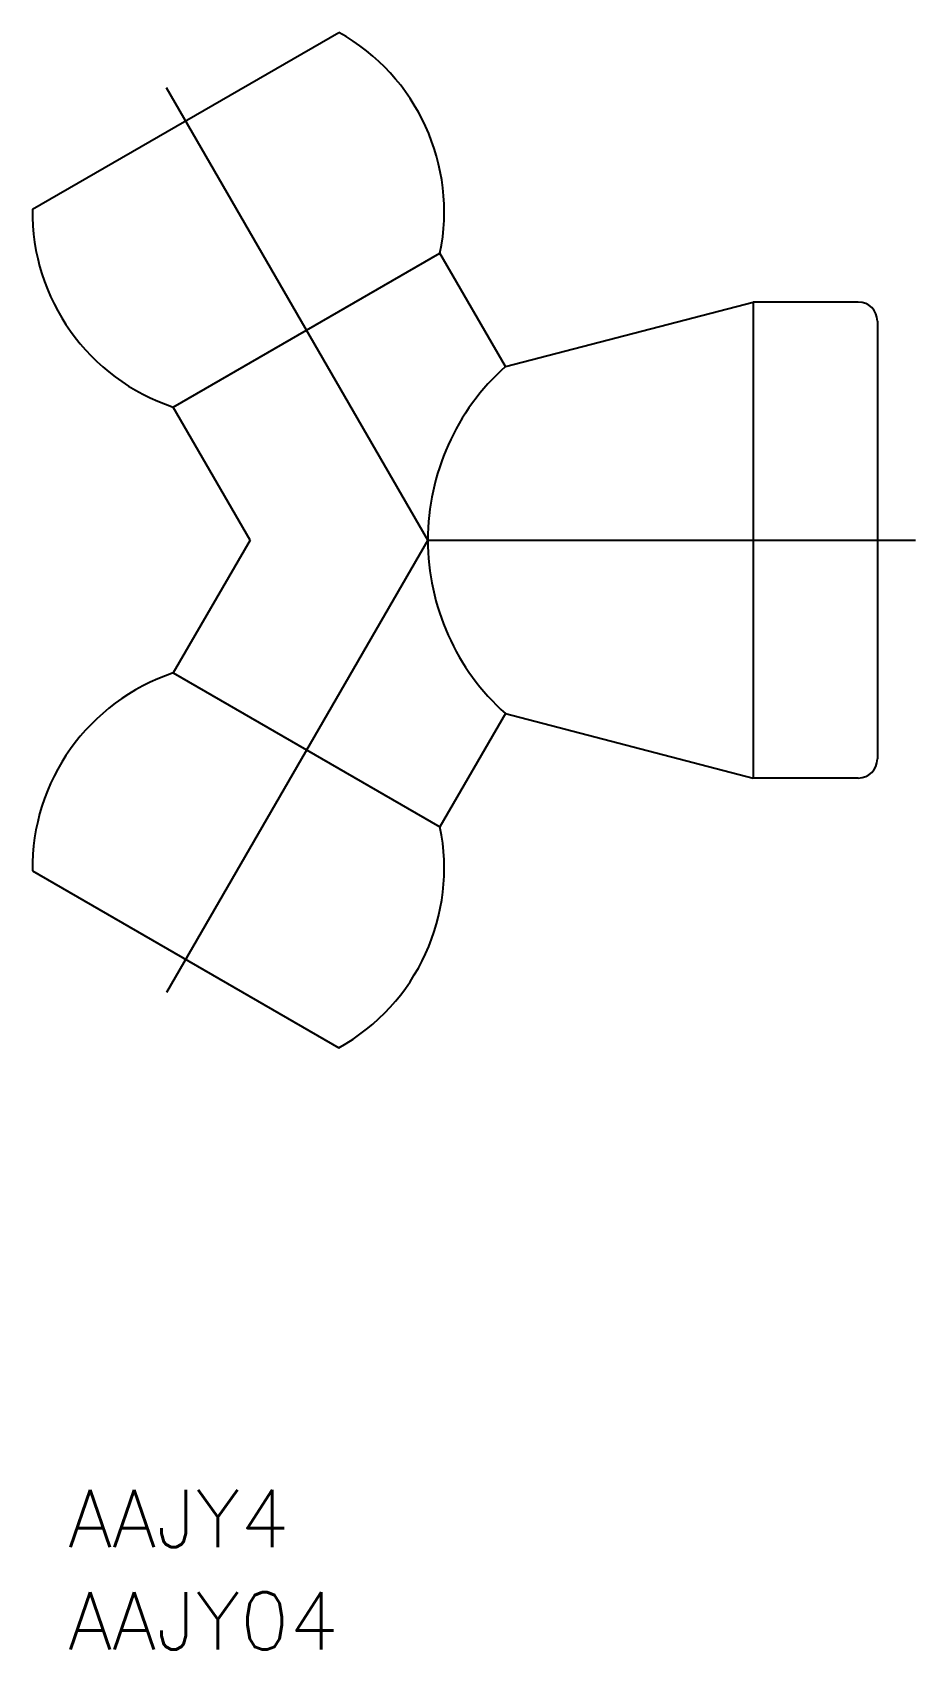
# Model space of a CAD drawing. Extents: x -20.7 to 25.5, y -58 to 26.6.
import ezdxf

# ---------------------------------------------------------------- set-up
doc = ezdxf.new("R2010")
doc.units = 0
doc.linetypes.add('CENTER', pattern=[50.8, 31.75, -6.35, 6.35, -6.35])
doc.layers.get('0').update_dxf_attribs({"linetype": 'CONTINUOUS'})
doc.layers.add('CENTER', color=1, linetype='CENTER')
doc.styles.get("Standard").update_dxf_attribs({"font": 'txt.shx', "height": 3, "bigfont": 'bigfont.shx'})

# ---------------------------------------------------------------- blocks, each defined once
blk = doc.blocks.new('*U5')
at = {"color": 7, "linetype": 'CONTINUOUS'}
blk.add_text('AAJY4', height=3, dxfattribs=at).set_placement((-18.819, -52.681))
blk = doc.blocks.new('*U6')
at = {"color": 7, "linetype": 'CONTINUOUS'}
blk.add_text('AAJY04', height=3, dxfattribs=at).set_placement((-18.819, -58.043))

msp = doc.modelspace()

# ---------------------------------------------------------------- linework, layer by layer
at = {"color": 7, "linetype": 'CONTINUOUS'}
for p, q in [((-20.676, 17.304), (-4.648, 26.558)), ((-13.31, 6.953), (0.633, 15.003)), ((4.056, 9.075), (0.633, 15.003)), ((4.056, 9.075), (17, 12.45)), ((22.5, 12.45), (17, 12.45)), ((17, 12.45), (17, -12.45)), ((23.5, 11.45), (23.5, -11.45)), ((-9.295, 0), (-13.31, 6.953)), ((-9.295, 0), (-13.31, -6.953)), ((-13.31, -6.953), (0.633, -15.003)), ((4.056, -9.075), (0.633, -15.003)), ((4.056, -9.075), (17, -12.45)), ((22.5, -12.45), (17, -12.45)), ((-20.676, -17.304), (-4.648, -26.558))]:
    msp.add_line(p, q, dxfattribs=at)
for centre, radius, start, end in [((-9.912, 17.168), 10.765, 348.39963, 60.7248), ((-9.912, 17.168), 10.765, 179.2752, 251.60037), ((22.5, 11.45), 1, 0, 90), ((12.181, 0), 12.181, 131.83744, 228.16256), ((-9.912, -17.168), 10.765, 108.39963, 180.7248), ((22.5, -11.45), 1, 270, 0), ((-9.912, -17.168), 10.765, 299.2752, 11.60037)]:
    msp.add_arc(centre, radius, start, end, dxfattribs=at)
at = {"layer": 'CENTER', "color": 1, "linetype": 'CENTER'}
for q in [(-13.662, 23.663), (25.5, 0), (-13.662, -23.663)]:
    msp.add_line((0, 0), q, dxfattribs=at)

# ---------------------------------------------------------------- block references
at = {"color": 7, "linetype": 'CONTINUOUS'}
for name in ['*U5', '*U6']:
    msp.add_blockref(name, (0, 0), dxfattribs=at)

doc.saveas('drawing.dxf')
